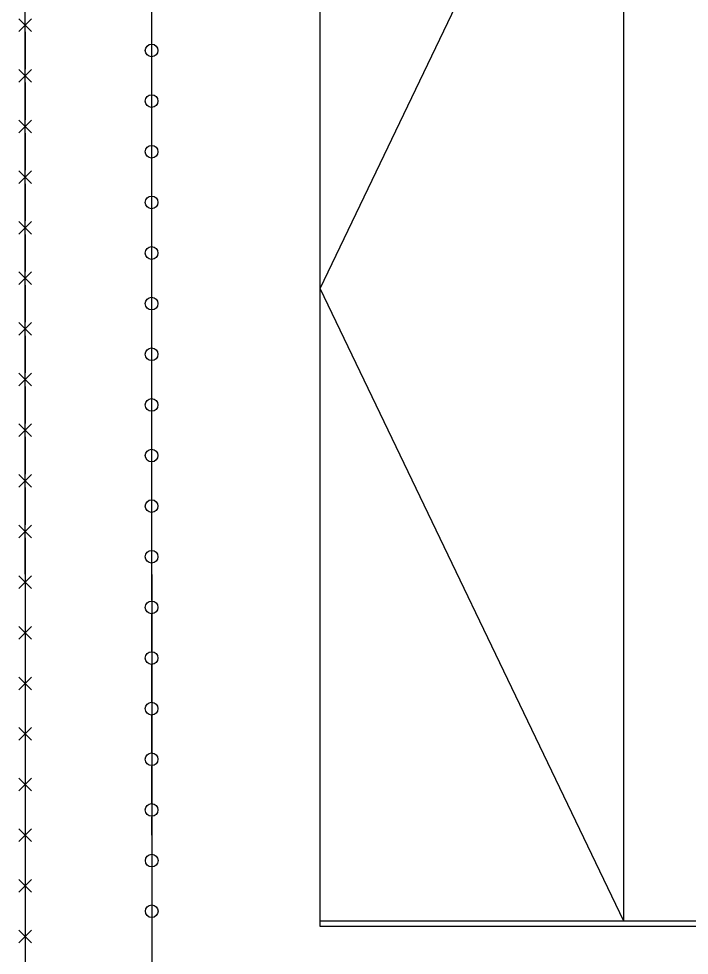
# Model space of a CAD drawing. Header units: millimetres. Extents: x -10134 to 185601, y -10232 to 93662.
# Drawn here: x -10128 to 16373, y 26668 to 63664 of the extents above; entities that cross this region are included whole.
import ezdxf

# ---------------------------------------------------------------- set-up
doc = ezdxf.new("R2010")
doc.units = ezdxf.units.MM
doc.header["$LTSCALE"] = 100
doc.layers.add('A--L21', color=8, linetype='Continuous')
doc.layers.add('Terreinsituatie', color=7, linetype='Continuous')

msp = doc.modelspace()

# ---------------------------------------------------------------- linework, layer by layer
at = {"layer": 'A--L21'}
for p, q in [((1784, 27811), (1784, 78211)), ((1784, 53011), (13784, 78011)), ((13784, 28011), (13784, 78011)), ((13784, 28011), (1784, 53011)), ((29784, 28011), (1784, 28011)), ((29784, 27811), (1784, 27811))]:
    msp.add_line(p, q, dxfattribs=at)
at = {"layer": 'Terreinsituatie'}
for p, q in [((-9628, 63660), (-10128, 63160)), ((-10128, 63660), (-9628, 63160)), ((-9628, 61660), (-10128, 61160)), ((-10128, 61660), (-9628, 61160)), ((-9628, 59660), (-10128, 59160)), ((-10128, 59660), (-9628, 59160)), ((-9627, 57660), (-10127, 57160)), ((-10127, 57660), (-9627, 57160)), ((-9627, 55660), (-10127, 55160)), ((-10127, 55660), (-9627, 55160)), ((-9627, 53660), (-10127, 53160)), ((-10127, 53660), (-9627, 53160)), ((-9626, 51660), (-10126, 51160)), ((-10126, 51660), (-9626, 51160)), ((-9626, 49660), (-10126, 49160)), ((-10126, 49660), (-9626, 49160)), ((-9626, 47660), (-10126, 47160)), ((-10126, 47660), (-9626, 47160)), ((-10126, 45660), (-9625, 45160)), ((-9626, 45660), (-10125, 45160)), ((-9625, 43660), (-10125, 43160)), ((-10125, 43660), (-9625, 43160)), ((-9625, 41660), (-10125, 41160)), ((-10125, 41660), (-9625, 41160)), ((-9625, 39660), (-10125, 39160)), ((-10125, 39660), (-9625, 39160)), ((-9624, 37660), (-10124, 37160)), ((-10124, 37660), (-9624, 37160)), ((-9624, 35660), (-10124, 35160)), ((-10124, 35660), (-9624, 35160)), ((-9624, 33660), (-10124, 33160)), ((-10124, 33660), (-9624, 33160)), ((-10124, 31660), (-9623, 31160)), ((-9624, 31660), (-10123, 31160)), ((-9623, 29660), (-10123, 29160)), ((-10123, 29660), (-9623, 29160)), ((-9623, 27660), (-10123, 27160)), ((-10123, 27660), (-9623, 27160))]:
    msp.add_line(p, q, dxfattribs=at)
for points in [[(181901, -9975), (185349, 93410), (-9883, 93410), (-9867, -9960)], [(177065, -4975), (180179, 88410), (-4882, 88410), (-4868, -4961)]]:
    msp.add_lwpolyline(points, close=True, dxfattribs=at)
at = {"layer": 'Terreinsituatie', "linetype": 'Continuous'}
for points in [[(-4878, 64143), (-4878, 62677)], [(-9878, 63143), (-9878, 61677)], [(-4878, 62143), (-4878, 60677)], [(-9878, 61143), (-9878, 59677)], [(-4878, 60143), (-4877, 58677)], [(-9878, 59143), (-9877, 57677)], [(-4877, 58143), (-4877, 56677)], [(-9877, 57143), (-9877, 55677)], [(-4877, 56143), (-4877, 54677)], [(-9877, 55143), (-9877, 53677)], [(-4877, 54143), (-4877, 52677)], [(-9877, 53143), (-9876, 51677)], [(-4877, 52143), (-4876, 50677)], [(-9876, 51143), (-9876, 49677)], [(-4876, 50143), (-4876, 48677)], [(-9876, 49143), (-9876, 47677)], [(-4876, 48143), (-4876, 46677)], [(-9876, 47143), (-9876, 45677)], [(-4876, 46143), (-4875, 44677)], [(-9875, 45143), (-9875, 43677)], [(-4875, 44143), (-4875, 42677)], [(-9875, 43160), (-9875, 41660)], [(-4875, 42143), (-4875, 40677)], [(-9875, 41143), (-9875, 39677)], [(-4875, 40160), (-4875, 38660)], [(-9875, 39143), (-9874, 37677)], [(-4874, 38143), (-4874, 36677)], [(-9874, 37143), (-9874, 35677)], [(-4874, 36143), (-4874, 34677)], [(-9874, 35143), (-9874, 33677)], [(-4874, 34143), (-4874, 32677)], [(-9874, 33143), (-9874, 31677)], [(-4874, 32143), (-4873, 30677)], [(-9873, 31143), (-9873, 29677)], [(-4873, 30143), (-4873, 28677)], [(-9873, 29143), (-9873, 27677)], [(-4873, 28143), (-4873, 26677)], [(-9873, 27143), (-9873, 25677)]]:
    msp.add_lwpolyline(points, dxfattribs=at)
at = {"layer": 'Terreinsituatie'}
for centre in [(-4878, 62410), (-4878, 60410), (-4877, 58410), (-4877, 56410), (-4877, 54410), (-4877, 52410), (-4876, 50410), (-4876, 48410), (-4876, 46410), (-4875, 44410), (-4875, 42410), (-4875, 40410), (-4875, 38410), (-4874, 36410), (-4874, 34410), (-4874, 32410), (-4873, 30410), (-4873, 28410)]:
    msp.add_ellipse(centre, major_axis=(177, 177), ratio=1, start_param=3.927136328407737, end_param=10.21032163558732, dxfattribs=at)

doc.saveas('drawing.dxf')
